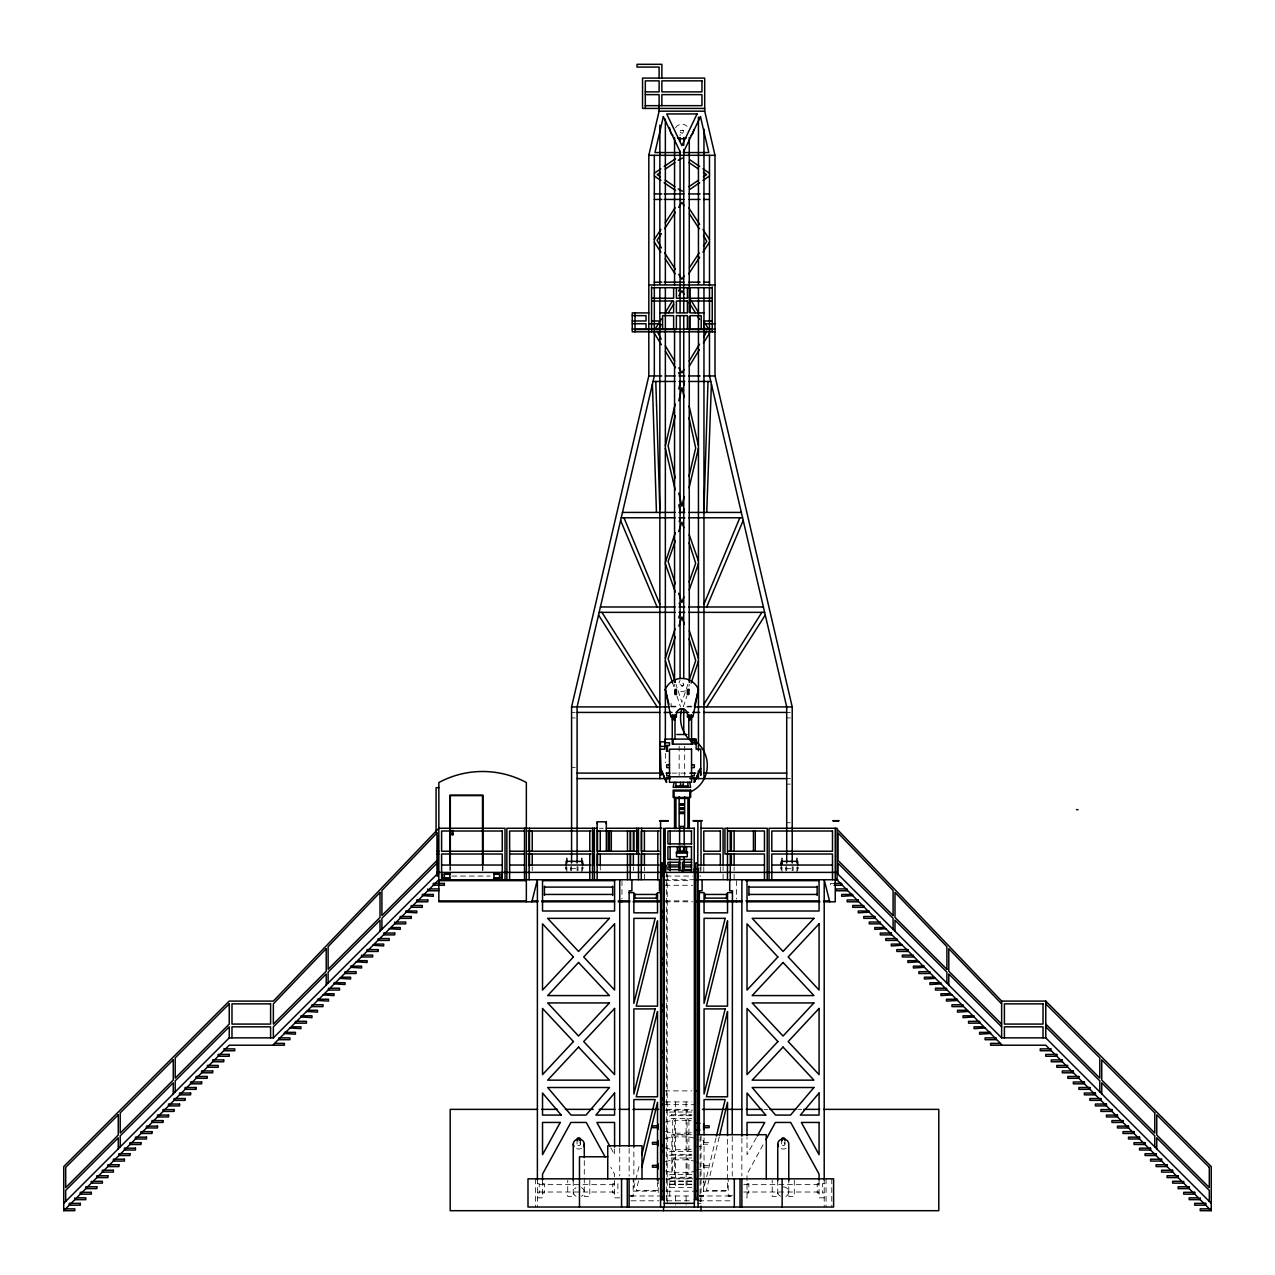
<?xml version="1.0" encoding="UTF-8"?>
<svg xmlns="http://www.w3.org/2000/svg" width="1275" height="1275" viewBox="0 0 1275 1275"><rect width="100%" height="100%" fill="white"/><g stroke="black" fill="none" stroke-linecap="round" stroke-linejoin="round"><path stroke-width="0.75" stroke-dasharray="5 3.75" d="M683.735 684.436L682.476 686.189L680.069 684.436L681.328 682.683L683.384 683.352C684.803 688.898 676.34 684.882 680.069 680.467M689.01 686.348L689.265 684.436M716.008 1137.89L704.055 1187.71L704.055 1136.774M719.275 1136.806L706.398 1190.467L727.531 1190.467L727.531 1135.611M638.966 1166.625L633.866 1187.71L633.866 1146.576M638.552 1180.889L636.241 1190.467L657.518 1190.467L657.518 1182.642M683.735 131.5L682.476 133.253L680.42 132.584C678.316 127.851 685.488 131.277 683.384 130.417L680.42 130.417L680.069 135.485M687.894 684.149L681.902 702.286L677.71 689.584M683.288 706.908L686.922 695.895M756.346 1137.73L747.023 1154.704L747.023 1137.619M763.087 1144.838L747.023 1174.116L747.023 1197.831L743.596 1197.831M675.527 127.819C677.79 123.755 683.878 122.942 687.097 126.305M665.327 1122.143L672.69 1120.295L674.523 1118.462M665.327 1138.687L672.69 1136.854L674.523 1135.005L687.066 1135.005L688.914 1136.854L696.262 1138.687M687.066 1135.005L688.914 1133.172L692.596 1132.248M687.066 1151.564L688.914 1149.715L692.596 1148.807M685.583 690.811L681.902 691.799L678.22 690.811M665.327 1161.668L672.69 1159.836L688.914 1159.836L696.262 1161.668M696.262 1170.864L688.914 1172.697L672.69 1172.697L665.327 1170.864M696.262 1146.958L703.625 1146.05L703.625 1140.519L696.262 1139.611M696.262 1169.94L703.625 1169.032L703.625 1163.517L696.262 1162.593M671.048 706.908L677.041 706.908M686.763 706.908L692.612 706.908M571.582 712.422L575.264 712.422M786.707 712.422L790.388 712.422M571.582 717.937L575.264 717.937M786.707 717.937L790.388 717.937M571.582 767.582L575.264 767.582M672.021 773.096L687.831 773.096M786.707 778.611L790.388 778.611M786.707 784.125L790.388 784.125M786.707 822.742L790.388 822.742M599.425 828.256L603.282 828.256M565.972 867.175L566.881 867.175M581.798 867.175L582.723 867.175M781.097 867.175L782.005 867.175M796.923 867.175L797.847 867.175M566.068 868.705L565.144 867.797M570.658 868.705L578.021 868.705M582.611 868.705L583.536 867.797M781.192 868.705L780.268 867.797M785.783 868.705L793.146 868.705M797.736 868.705L798.66 867.797M451.78 876.068L490.158 876.068M666.14 876.068L692.484 876.068M663.558 879.734L695.465 879.734M665.359 880.658L691.002 880.658M834.328 883.416L830.647 883.416L830.647 885.264L834.328 885.264M664.992 885.264L692.644 885.264M665.359 900.883L691.002 900.883M665.359 901.808L692.644 901.808M664.673 1090.89L691.815 1090.89M665.47 1101.919L691.815 1101.919M665.008 1104.676L694.477 1104.676M666.697 1109.362L692.516 1109.362M764.012 1109.362L767.996 1109.362M797.783 1109.362L801.752 1109.362M665.008 1110.19L692.548 1110.19M691.831 1112.023L669.773 1112.023L669.773 1114.78L691.831 1114.78M691.831 1115.705L669.773 1115.705L669.773 1118.462L691.831 1118.462M691.48 1134.702L671.813 1134.702L671.813 1178.833M703.625 1142.368L709.139 1142.368L709.139 1144.201L703.625 1144.201M691.831 1151.564L669.773 1151.564L669.773 1154.321L691.831 1154.321M691.831 1155.23L669.773 1155.23L669.773 1157.987L691.831 1157.987M703.625 1165.35L709.139 1165.35L709.139 1167.183L703.625 1167.183M691.831 1174.546L669.773 1174.546L669.773 1177.303L691.831 1177.303M691.831 1178.212L669.773 1178.212L669.773 1195.982M665.837 1178.833L692.644 1178.833M666.092 1179.757L669.773 1179.757M669.773 1180.969L691.831 1180.969M669.773 1181.431L691.831 1181.431M537.381 1183.71L539.229 1183.71L539.229 1192.954L537.381 1192.954M542.528 1183.71L544.377 1183.71L544.377 1192.954L542.528 1192.954M614.582 1183.71L612.733 1183.71L612.733 1192.954L614.582 1192.954M747.023 1183.71L748.855 1183.71L748.855 1192.954L747.023 1192.954M819.076 1183.71L817.227 1183.71L817.227 1192.954L819.076 1192.954M824.208 1183.71L822.375 1183.71L822.375 1192.954L824.208 1192.954M669.773 1184.188L691.831 1184.188M539.229 1184.65L617.881 1184.65M669.773 1184.65L691.831 1184.65M743.723 1184.65L822.375 1184.65M669.773 1187.408L691.831 1187.408M633.181 1191.169L658.203 1191.169M665.996 1191.169L695.576 1191.169M703.37 1191.169L728.232 1191.169M539.229 1192.013L617.881 1192.013M743.723 1192.013L822.375 1192.013M629.117 1195.695L633.181 1195.695M699.481 1195.695L703.37 1195.695M728.232 1195.695L732.488 1195.695M631.093 1195.982L662.235 1195.982M666.092 1195.982L690.731 1195.982M698.684 1195.982L732.488 1195.982M630.472 1196.285L633.181 1196.285L633.181 1178.833M699.481 1196.285L703.37 1196.285L703.37 1180.714M731.069 1196.285L728.232 1196.285L728.232 1178.833M537.381 1197.831L542.528 1197.831L542.528 1180.044M619.73 1197.831L614.582 1197.831L614.582 1174.116L610.789 1167.215M824.208 1197.831L819.076 1197.831L819.076 1180.044M631.109 1200.811L658.936 1200.811M666.889 1200.811L690.731 1200.811M698.684 1200.811L732.488 1200.811M697.345 1203.345L701.027 1203.345M670.586 706.207L678.125 706.207M687.56 706.222L691.321 706.222M687.066 1118.462L688.914 1120.295L692.596 1121.219M665.327 1131.339L672.69 1133.172L674.523 1135.005M665.327 1147.882L672.69 1149.715L674.523 1151.564M610.852 1147.914L614.582 1154.704L614.582 1149.014M675.909 684.149L677.105 687.783M672.642 683.033L673.853 686.715M676.882 695.895L680.531 706.908M674.555 684.436L674.794 686.348M831.778 1178.833L831.778 1207.027M826.057 1178.833L826.057 1207.027M824.208 1178.833L824.208 1207.027M797.736 866.872L797.736 870.554M796.923 867.685L796.923 872.387M794.293 1180.267L794.293 1196.396L788.779 1196.396L788.779 1180.267M793.146 866.872L793.146 870.554M792.221 866.474L792.221 870.825M786.707 866.474L786.707 870.825M785.783 866.872L785.783 870.554M784.97 1139.372L784.97 1144.026M782.005 867.685L782.005 872.387M781.543 1139.372L781.543 1144.026M781.192 865.04L781.192 870.554M777.734 1180.267L777.734 1196.396L772.22 1196.396L772.22 1180.267M741.875 1138.192L741.875 1175.964M736.36 880.658L736.36 899.05M734.113 866.872L734.113 870.554M734.113 874.22L734.113 879.734M732.232 1136.503L732.232 1176.156M723.084 866.633L723.084 870.554M723.084 874.22L723.084 879.734M720.327 866.872L720.327 872.387M703.784 866.872L703.784 872.387M701.027 866.633L701.027 870.474M701.027 1135.388L701.027 1207.027M700.102 866.729L700.102 876.658M700.102 1136.774L700.102 1201.719M689.934 1114.78L689.934 1115.705M689.934 1154.321L689.934 1155.23M689.934 1177.303L689.934 1178.212M688.914 1120.295L688.914 1133.172M688.914 1136.854L688.914 1149.715M687.066 1110.19L687.066 1112.023M687.066 1180.969L687.066 1184.65M686.093 1101.919L686.093 1187.408M686.093 1195.982L686.093 1205.178M684.659 746.098L684.659 775.487M679.145 746.098L679.145 775.487M675.511 1101.919L675.511 1187.408M675.511 1195.982L675.511 1205.178M674.523 1110.19L674.523 1112.023M674.523 1180.969L674.523 1184.65M672.69 1120.295L672.69 1133.172M672.69 1136.854L672.69 1149.715M671.67 1114.78L671.67 1115.705M671.096 703.449L671.096 706.207M667.223 874.22L667.223 1203.345M666.315 871.829L666.315 1201.719M665.359 753.302L665.359 762.689M658.203 1178.833L658.203 1196.285M644.401 866.872L644.401 870.554M644.401 874.22L644.401 879.734M633.356 866.872L633.356 870.554M629.149 1148.408L629.149 1176.156M621.961 880.658L621.961 899.05M619.73 1148.122L619.73 1175.964M617.881 1183.71L617.881 1192.954M600.27 865.04L600.27 870.554M589.799 1180.267L589.799 1196.396L584.285 1196.396L584.285 1159.533M582.611 866.872L582.611 870.554M581.798 867.685L581.798 872.387M580.476 1139.372L580.476 1144.026M578.021 866.872L578.021 870.554M577.097 866.474L577.097 870.825M577.049 1139.372L577.049 1144.026M573.24 1180.554L573.24 1196.396L567.726 1196.396L567.726 1180.267M571.582 866.474L571.582 870.825M570.658 866.872L570.658 870.554M566.881 867.685L566.881 872.387M566.068 865.04L566.068 870.554M537.381 1178.833L537.381 1207.027M535.548 1178.833L535.548 1207.027M532.233 866.872L532.233 870.554M482.954 866.442L482.954 870.411M482.508 866.49L482.508 870.427M450.33 866.49L450.33 870.427M449.868 866.442L449.868 870.411M783.248 1186.961A5.514 5.004 0 0 1 788.779 1191.966A5.514 5.004 0 0 1 783.248 1196.954M780.491 1196.285A5.514 5.004 0 0 1 778.483 1189.463M786.022 1148.361A5.514 5.004 0 0 1 780.491 1148.361M784.109 1142.687A1.705 1.546 0 0 1 784.571 1145.03A1.705 1.546 0 0 1 781.942 1145.03A1.705 1.546 0 0 1 782.404 1142.687M579.615 1142.687A1.705 1.546 0 0 1 580.077 1145.03A1.705 1.546 0 0 1 577.447 1145.03A1.705 1.546 0 0 1 577.91 1142.687M581.528 1187.631A5.514 5.004 0 0 1 581.528 1196.285M576.013 1196.285A5.514 5.004 0 0 1 576.013 1187.631M581.528 1148.361A5.514 5.004 0 0 1 576.013 1148.361M674.523 1157.987L672.69 1159.836L672.69 1172.697L674.523 1174.546L674.523 1157.987M688.914 1172.697L687.066 1174.546L687.066 1157.987L688.914 1159.836L688.914 1172.697M687.066 1120.295L674.523 1120.295L674.523 1133.172L687.066 1133.172L687.066 1120.295M687.066 1136.854L674.523 1136.854L674.523 1149.715L687.066 1149.715L687.066 1136.854"/><path stroke-width="1.5" d="M703.959 509.665L708.008 381.464M706.732 512.423L711.402 384.157M683.751 734.496L683.751 709.107L681.902 708.741A5.514 5.514 0 0 0 676.387 714.271L676.387 717.028L670.873 717.028L665.359 689.44A17.93 17.93 0 0 1 698.445 689.44L692.931 717.028L687.416 717.028L687.416 714.271A5.514 5.514 0 0 0 681.902 708.741L680.053 709.107M571.582 863.048L571.582 706.908L648.816 375.95L648.816 155.311L659.111 111.18L659.111 94.637L645.309 94.637M665.359 445.565L675.176 404.095M678.746 389.002L680.531 381.464M675.224 415.809L668.116 445.883L675.224 478.077M678.794 400.78L681.902 387.616L684.133 397.019M684.133 496.883L681.902 506.271L678.794 493.122M689.026 476.197L695.688 448.003L689.026 417.69M683.288 512.423L684.181 508.661M689.09 487.911L698.445 448.322M716.454 1135.961L725.188 1099.56L704.055 1099.56L704.055 1134.814M719.722 1134.893L727.531 1102.317L727.531 1135.611M694.397 706.238L698.445 689.44M641.739 1155.134L655.143 1099.56L633.866 1099.56L633.866 1146.576M641.787 1167.47L657.518 1102.317L657.518 1180.682M693.855 129.572L692.931 133.253A13.786 13.786 0 0 1 691.002 135.341M531.866 901.808L537.381 879.734L537.381 1179.933M665.359 658.251L675.065 628.878M678.698 617.849L680.531 612.351M675.304 636.926L668.116 658.697L675.304 682.332M678.906 626.041L681.902 616.957L684.308 624.224M689.106 680.515L695.688 660.562L689.106 638.727M691.178 683.033L698.445 661.008M675.256 532.822L665.359 562.387M679.208 521.555L680.531 517.793M675.336 540.887L668.116 561.462L675.336 583.87M678.619 531.548L681.902 522.192L683.878 527.802M683.878 596.971L681.902 602.581L678.619 593.226M689.122 582.006L695.688 563.295L689.122 542.768M689.217 590.07L698.445 563.757M703.959 604.222L739.819 517.778M706.732 606.98L743.197 520.471M700.756 768.506L694.317 782.292L700.294 768.506L700.756 775.391L700.756 749.19L696.15 749.19L696.15 739.086L691.56 739.086M757.27 1136.025L764.729 1122.446L747.023 1122.446L747.023 1135.722M765.924 1139.659L775.375 1122.446L790.707 1122.446L819.076 1174.116L819.076 1180.044M655.334 328.807L661.374 318.941M665.407 312.359L672.467 300.852M678.507 290.987L680.531 287.704M658.123 329.54L661.215 324.472M668.451 312.662L673.63 304.231M678.794 295.784L681.902 290.732L683.974 294.095M683.974 369.543L681.902 372.922L678.794 367.869M689.137 361.112L699.481 344.234M703.625 337.493L706.732 331.229M689.329 366.084L699.401 349.653M703.433 343.071L709.49 333.205M703.959 704.151L761.876 612.351M706.732 706.908L765.271 615.028M654.33 239.429L660.88 229.436M665.247 222.774L675.065 207.777M661.406 233.66L657.087 240.258L661.406 247.956M664.642 228.719L675.431 212.256M678.667 207.315L681.902 202.374L684.069 205.657M684.069 275.958L681.902 279.257L678.667 274.316M689.456 267.718L699.178 252.896M703.481 246.314L706.732 241.373L703.481 235.317M688.739 273.854L699.656 257.183M702.939 252.195L709.49 242.186M436.927 833.005L381.91 890.46L381.91 915.514L436.927 860.497M63.75 1203.345L229.229 1037.866L273.36 1037.866L438.839 872.387M63.75 1208.859L74.779 1208.859L74.779 1210.692L63.75 1210.692L229.229 1045.213L284.389 1045.213L284.389 1043.38L275.193 1043.38M436.927 863.271L381.91 918.271L381.91 929.3M654.33 173.241L660.88 168.762M664.148 166.515L675.607 158.674M660.418 172.412L657.199 174.627L660.418 176.827M665.247 169.097L674.921 162.483M678.157 160.283L682.428 158.068M688.883 186.756L698.557 180.142M703.386 176.827L706.621 174.627L703.386 172.412M689.839 189.449L699.656 182.723M702.939 180.476L709.49 175.998M696.262 1130.415L699.943 1129.953M645.309 91.88L659.111 91.88L659.111 80.851L645.309 80.851L645.309 108.423M645.309 105.666L701.951 105.666L701.951 94.637L661.868 94.637L661.868 105.666M704.708 108.423L642.552 108.423L642.552 78.094L704.708 78.094L704.708 111.18L715.004 155.311L715.004 375.95L792.221 706.908L792.221 863.048M659.111 111.18L704.708 111.18M648.816 155.311L715.004 155.311M682.428 191.17L678.157 188.955M654.33 193.928L661.805 193.928M664.179 193.928L683.878 193.928M688.898 193.928L700.118 193.928M703.577 193.928L709.49 193.928M654.33 199.442L661.805 199.442M664.179 199.442L683.878 199.442M688.898 199.442L700.118 199.442M703.577 199.442L709.49 199.442M654.33 282.173L661.805 282.173M664.179 282.173L683.878 282.173M688.898 282.173L700.118 282.173M703.577 282.173L709.49 282.173M648.816 284.947L715.004 284.947M651.573 287.704L712.247 287.704M651.573 298.238L673.63 298.238L673.63 287.704M712.247 298.238L690.173 298.238L690.173 287.704M651.573 300.996L673.63 300.996L673.63 312.901L659.844 312.901M712.247 300.996L690.173 300.996L690.173 312.901L703.959 312.901M648.816 312.901L632.257 312.901L632.257 331.819L715.004 331.819M632.257 315.658L646.043 315.658L646.043 320.981L632.257 320.981M651.573 320.997L659.844 320.997M703.959 320.997L712.247 320.997M632.257 323.738L646.043 323.738L646.043 329.062M648.816 323.754L659.844 323.754M703.959 323.754L715.004 323.754M632.257 329.062L715.004 329.062M648.816 329.524L635.014 329.524L635.014 312.901M676.387 329.524L651.573 329.524L651.573 286.859M689.329 329.524L712.247 329.524L712.247 286.859M648.816 375.95L661.805 375.95M665.359 375.95L675.097 375.95M678.985 375.95L684.818 375.95M688.723 375.95L700.118 375.95M703.864 375.95L715.004 375.95M653.039 381.464L675.097 381.464M678.985 381.464L684.818 381.464M688.723 381.464L710.765 381.464M622.487 512.423L675.097 512.423M678.985 512.423L684.818 512.423M688.723 512.423L741.333 512.423M621.228 517.793L675.081 517.793M678.985 517.793L684.818 517.793M688.707 517.793L742.576 517.778M600.413 606.98L675.097 606.98M678.985 606.98L684.834 606.98M688.723 606.98L763.39 606.98M599.17 612.351L675.097 612.351M678.985 612.351L684.834 612.351M688.723 612.351L764.649 612.351M675.001 690.827L676.387 690.827M687.416 690.827L688.803 690.827M675.001 693.122L676.387 693.122M687.416 693.122L688.803 693.122M571.582 706.908L669.248 706.908M694.556 706.908L792.221 706.908M577.097 712.422L660.147 712.422M664.1 712.422L672.021 712.422M675.973 712.422L688.723 712.422M692.612 712.422L699.704 712.422M703.657 712.422L786.707 712.422M672.945 717.474L674.316 717.474M689.488 717.474L690.875 717.474M672.244 718.176L675.001 718.176M688.803 718.176L691.56 718.176M672.244 719.785L675.001 719.785M688.803 719.785L691.56 719.785M676.834 734.496L686.97 734.496M672.244 739.086L664.897 739.086L664.897 749.19L660.307 749.19L660.753 775.391L660.307 751.963M690.652 739.086L673.152 739.086L673.152 744.138M691.56 740.472L692.931 740.472M694.779 740.472L696.15 740.472M664.897 741.843L660.307 741.843L660.307 746.433L664.897 746.433M660.307 742.305L660.307 745.987M664.897 742.767L669.487 742.767L669.487 745.524L664.897 745.524M691.56 742.767L692.931 742.767M694.779 742.767L696.15 742.767M696.15 744.138L694.779 744.138L694.779 739.086M666.267 751.039L668.116 751.039M669.487 764.825L666.729 764.825L666.729 767.582L669.487 767.582M691.56 764.825L694.317 764.825L694.317 767.582L691.56 767.582M577.097 773.096L660.147 773.096M666.092 773.096L670.044 773.096M689.807 773.096L695.752 773.096M703.657 773.096L786.707 773.096M669.487 775.853L666.729 775.853L666.729 773.096M691.56 775.853L694.317 775.853L694.317 773.096M669.487 776.778L691.56 776.778M669.487 777.702L666.729 777.702L666.267 782.292L660.307 768.506M691.56 777.702L694.317 777.702L694.317 782.292M577.097 778.611L670.044 778.611M689.807 778.611L786.707 778.611M680.531 785.512L683.288 785.512M675.925 785.974L687.894 785.974M438.839 787.663L436.082 787.663L436.082 831.794M676.834 798.389L686.97 798.389M679.591 803.903L684.213 803.903M679.591 804.35L684.213 804.35M679.591 804.812L684.213 804.812M679.591 805.274L684.213 805.274M679.591 808.031L684.213 808.031M679.591 808.493L684.213 808.493M679.591 808.956L684.213 808.956M679.591 809.418L684.213 809.418M1076.514 809.657L1078.06 809.657M679.591 812.175L684.213 812.175M679.591 812.637L684.213 812.637M679.591 813.083L684.213 813.083M679.591 813.546L684.213 813.546M659.605 820.67L668.339 820.67M693.249 820.67L701.999 820.67M833.037 820.67L838.838 820.67M659.605 820.909L668.339 820.909M693.249 820.909L701.999 820.909M833.037 820.909L838.838 820.909M597.146 822.279L597.146 823.666M606.342 822.279L606.103 823.666M597.146 828.256L506.86 828.256L506.86 879.734M606.342 828.256L661.868 828.256M694.492 828.256L665.168 828.256L665.168 872.387M701.027 828.256L723.084 828.256L723.084 865.04M524.519 831.013L509.618 831.013L509.618 879.734M527.643 831.013L590.962 831.013M597.146 831.013L637.038 831.013L637.038 851.238L597.146 851.238L597.146 821.817L606.342 821.817L606.342 851.238M659.111 831.013L641.277 831.013L641.277 851.238L659.111 851.238M691.703 831.013L667.925 831.013L667.925 843.891L691.703 843.891M727.69 831.013L764.458 831.013L764.458 851.238L727.69 851.238M452.099 834.105L453.023 834.105M691.703 846.648L667.925 846.648L667.925 859.509L691.703 859.509M679.145 851.015L680.292 851.015L680.292 852.162M684.659 851.015L683.512 851.015L683.512 852.162M436.99 851.238L438.839 851.238M509.618 851.238L524.519 851.238M527.643 851.238L590.962 851.238M436.99 853.995L438.839 853.995M509.618 853.995L524.519 853.995M527.643 853.995L590.962 853.995M639.795 853.995L597.146 853.995L597.146 879.734M659.111 853.995L641.277 853.995L641.277 879.734M691.703 862.282L682.46 862.282L682.46 872.387M441.596 865.04L502.27 865.04M509.618 865.04L524.519 865.04M528.567 865.04L590.962 865.04M597.146 865.04L659.111 865.04M683.862 865.04L691.703 865.04M697.903 865.04L764.458 865.04M771.805 865.04L832.495 865.04M661.502 866.203L663.335 866.203M683.862 866.872L691.703 866.872M683.862 869.63L691.703 869.63M660.577 870.411L663.335 870.411M680.93 870.554L690.731 870.554M661.502 871.781L663.335 871.781M436.99 872.387L660.577 872.387M663.908 872.387L837.085 872.387M444.353 874.315L449.868 874.315M493.999 874.315L499.513 874.315M449.868 877.806L442.505 877.806L442.505 874.315M493.999 877.806L501.346 877.806L501.346 874.315M660.928 879.734L438.839 879.734L273.36 1044.544M696.596 879.734L837.914 879.734M438.839 880.658L526.352 880.658M543.102 880.658L614.47 880.658M745.811 880.658L818.55 880.658M834.328 883.416L841.675 883.416L841.675 885.264L834.328 885.264M544.441 887.097L612.669 887.097M748.935 887.097L817.148 887.097M429.643 888.93L438.839 888.93M845.357 888.93L836.161 888.93L836.161 890.779L847.206 890.779L847.206 888.93M438.839 890.779L427.794 890.779L427.794 888.93M629.149 892.612L633.866 892.612L633.866 912.836L657.518 912.836L657.518 892.612L660.673 892.612M699.353 892.612L704.055 892.612L704.055 912.836L727.531 912.836L727.531 892.612L732.232 892.612M422.28 894.444L433.325 894.444L433.325 896.293L422.28 895.624M544.441 894.444L612.669 894.444M634.886 894.444L656.498 894.444M705.059 894.444L726.527 894.444M748.935 894.444L817.148 894.444M852.72 894.444L841.675 894.444L841.675 896.293L852.72 895.624M634.886 898.126L656.498 898.126M705.059 898.126L726.527 898.126M438.839 900.883L526.352 900.883M532.105 900.883L537.986 900.883M541.907 900.883L614.486 900.883M618.279 900.883L629.85 900.883M633.803 900.883L659.446 900.883M696.915 900.883L741.875 900.883M745.859 900.883L819.538 900.883M823.523 900.883L829.499 900.883M537.811 901.808L438.839 901.808L438.839 782.531A92.31 92.31 0 0 1 526.352 782.531L526.352 901.808M541.716 901.808L614.614 901.808M618.279 901.808L629.85 901.808M633.038 901.808L659.446 901.808M696.596 901.808L741.875 901.808M746.991 901.808L819.873 901.808M823.793 901.808L835.253 901.808L835.253 828.256M413.1 905.489L422.28 905.489L422.28 907.322L411.251 907.322L411.251 905.489M861.9 905.489L852.72 905.489L852.72 907.322L863.749 907.322L863.749 905.489M405.737 911.003L416.766 911.003L416.766 912.836L405.737 912.167M661.502 911.051L663.335 911.051M869.263 911.003L858.234 911.003L858.234 912.836L869.263 912.167M661.502 912.342L663.335 912.342M661.502 916.566L663.335 916.566M661.502 917.219L663.335 917.219M661.502 917.936L663.335 917.936M396.541 922.032L405.737 922.032L405.737 923.865L394.708 923.865L394.708 922.032M878.459 922.032L869.263 922.032L869.263 923.865L880.292 923.865L880.292 922.032M391.027 927.547L400.223 927.547L400.223 929.379L389.194 928.71M883.973 927.547L874.778 927.547L874.778 929.379L885.806 928.71M379.998 938.575L389.194 938.575L389.194 940.424L378.165 940.424L378.165 938.575M895.002 938.575L885.806 938.575L885.806 940.424L896.835 940.424L896.835 938.575M374.483 944.09L383.679 944.09L383.679 945.938L372.651 945.269M900.517 944.09L891.321 944.09L891.321 945.938L902.349 945.269M363.455 955.118L372.651 955.118L372.651 956.967L361.606 956.967L361.606 955.118M911.545 955.118L902.349 955.118L902.349 956.967L913.394 956.967L913.394 955.118M661.502 957.86L663.335 957.86M661.502 959.151L663.335 959.151M357.94 960.649L367.12 960.649L367.12 962.482L356.092 961.812M917.06 960.649L907.88 960.649L907.88 962.482L918.908 961.812M661.502 963.374L663.335 963.374M661.502 964.028L663.335 964.028M661.502 964.665L663.335 964.665M350.577 966.163L361.606 966.163L361.606 967.996L350.577 967.327M924.423 966.163L913.394 966.163L913.394 967.996L924.423 967.327M346.896 971.677L356.092 971.677L356.092 973.51L345.063 973.51L345.063 971.677M928.104 971.677L918.908 971.677L918.908 973.51L929.937 973.51L929.937 971.677M341.381 977.192L350.577 977.192L350.577 979.025L339.548 978.355M933.619 977.192L924.423 977.192L924.423 979.025L935.452 978.355M334.034 982.706L345.063 982.706L345.063 984.539L334.034 983.87M940.966 982.706L929.937 982.706L929.937 984.539L940.966 983.87M330.353 988.221L339.548 988.221L339.548 990.053L328.52 990.053L328.52 988.221M944.648 988.221L935.452 988.221L935.452 990.053L946.48 990.053L946.48 988.221M324.838 993.735L334.034 993.735L334.034 995.584L323.005 994.914M950.162 993.735L940.966 993.735L940.966 995.584L951.995 994.914M317.491 999.249L328.52 999.249L328.52 1001.098L317.491 1000.429M957.509 999.249L946.48 999.249L946.48 1001.098L957.509 1000.429M837.532 829.69L1001.64 1001.098L1045.771 1001.098L1211.25 1166.577L1211.25 1210.692L1200.221 1210.692L1200.221 1208.859L1211.25 1208.859M661.502 1004.668L663.335 1004.668M313.809 1004.764L323.005 1004.764L323.005 1006.613L311.961 1006.613L311.961 1004.764M961.191 1004.764L951.995 1004.764L951.995 1006.613L963.039 1006.613L963.039 1004.764M661.502 1005.959L663.335 1005.959M661.502 1010.167L663.335 1010.167M308.295 1010.278L317.491 1010.278L317.491 1012.127L306.446 1011.457M966.705 1010.278L957.509 1010.278L957.509 1012.127L968.554 1011.457M661.502 1010.82L663.335 1010.82M661.502 1011.473L663.335 1011.473M300.932 1015.808L311.961 1015.808L311.961 1017.641L300.932 1016.972M974.068 1015.808L963.039 1015.808L963.039 1017.641L974.068 1016.972M297.25 1021.323L306.446 1021.323L306.446 1023.156L295.418 1023.156L295.418 1021.323M977.75 1021.323L968.554 1021.323L968.554 1023.156L979.582 1023.156L979.582 1021.323M291.736 1026.837L300.932 1026.837L300.932 1028.67L289.903 1028.001M983.264 1026.837L974.068 1026.837L974.068 1028.67L985.097 1028.001M284.389 1032.352L295.418 1032.352L295.418 1034.184L284.389 1033.515M990.611 1032.352L979.582 1032.352L979.582 1034.184L990.611 1033.515M280.707 1037.866L289.903 1037.866L289.903 1039.699L278.874 1039.699L278.874 1037.866M994.293 1037.866L985.097 1037.866L985.097 1039.699L996.126 1039.699L996.126 1037.866M837.563 873.789L1001.64 1037.866L1045.771 1037.866L1211.25 1203.345M999.807 1043.38L990.611 1043.38L990.611 1045.213L1045.771 1045.213L1211.25 1210.692M223.715 1048.895L234.743 1048.895L234.743 1050.743L223.715 1050.743M1051.285 1048.895L1040.257 1048.895L1040.257 1050.743L1051.285 1050.743M661.502 1051.477L663.335 1051.477M661.502 1052.767L663.335 1052.767M661.502 1056.975L663.335 1056.975M661.502 1057.628L663.335 1057.628M661.502 1058.282L663.335 1058.282M207.172 1065.438L218.2 1065.438L218.2 1067.287L207.172 1067.287M1067.828 1065.438L1056.8 1065.438L1056.8 1067.287L1067.828 1067.287M696.915 1090.89L699.417 1090.89M661.502 1098.285L663.335 1098.285M661.502 1099.56L663.335 1099.56M661.502 1103.783L663.335 1103.783M661.502 1104.437L663.335 1104.437M661.502 1105.09L663.335 1105.09M537.588 1109.362L450.187 1109.362L450.187 1210.692L938.798 1210.692L938.798 1109.362L823.602 1109.362M541.556 1109.362L557.446 1109.362M565.399 1109.362L593.194 1109.362M599.154 1109.362L615.044 1109.362M619.012 1109.362L628.957 1109.362M632.926 1109.362L658.745 1109.362M702.445 1109.362L742.162 1109.362M746.146 1109.362L762.036 1109.362M769.972 1109.362L795.791 1109.362M803.744 1109.362L819.634 1109.362M657.98 1125.825L652.465 1125.825L652.465 1127.658L657.98 1127.658M703.625 1125.825L709.139 1125.825L709.139 1127.658L703.625 1127.658M697.393 1134.702L766.275 1134.702L766.275 1178.833M657.98 1142.368L652.465 1142.368L652.465 1144.201L657.98 1144.201M661.502 1145.078L663.335 1145.078M661.502 1146.368L663.335 1146.368M661.502 1150.592L663.335 1150.592M661.502 1151.229L663.335 1151.229M661.502 1151.883L663.335 1151.883M607.745 1156.776L579.472 1156.776L579.472 1207.027M657.98 1165.35L652.465 1165.35L652.465 1167.183L657.98 1167.183M661.868 1178.833L527.993 1178.833L527.993 1207.027L833.611 1207.027L833.611 1178.833L696.612 1178.833M93.171 1181.288L102.367 1181.288L102.367 1183.12L91.322 1183.12L91.322 1181.288M1181.829 1181.288L1172.633 1181.288L1172.633 1183.12L1183.678 1183.12L1183.678 1181.288M661.502 1190.691L663.335 1190.691M695.289 1190.691L697.122 1190.691M661.502 1191.233L663.335 1191.233M661.502 1196.747L663.335 1196.747M76.627 1197.831L85.808 1197.831L85.808 1199.663L74.779 1199.663L74.779 1197.831M1198.372 1197.831L1189.192 1197.831L1189.192 1199.663L1200.221 1199.663L1200.221 1197.831M660.577 1199.663L664.259 1199.663M694.365 1199.663L698.047 1199.663M664.259 1203.345L694.365 1203.345M681.774 708.629L682.045 708.868M696.262 1123.052L699.943 1123.514M689.839 159.789L699.656 166.515M702.939 168.762L709.49 173.241M688.883 162.483L698.557 169.097M665.247 180.142L674.921 186.756M654.33 175.998L660.88 180.476M664.148 182.723L675.607 190.565M1045.771 1003.855L1099.799 1057.868L1099.799 1078.092L1045.771 1024.08M1045.771 1026.837L1099.799 1080.849L1099.799 1091.878M1001.64 1024.08L948.791 971.231L948.791 948.648L1001.64 1003.855M1001.64 1026.837L948.791 973.988L948.791 985.017M691.56 742.098L691.56 741.62A32.242 30.632 -54.6 0 1 681.902 708.741M696.182 741.652L696.15 741.62A29.707 28.353 71.6 0 1 690.142 792.03M688.739 207.777L699.656 224.432M702.939 229.436L709.49 239.429M689.456 213.897L699.178 228.719M664.642 252.896L675.431 269.376M654.33 242.186L660.88 252.195M665.247 258.857L675.065 273.854M598.533 615.028L657.087 706.908M601.928 612.351L659.844 704.151M689.329 297.569L698.397 312.359M703.433 320.583L708.47 328.807M689.137 302.542L695.353 312.662M697.409 316.041L699.481 319.419M703.625 326.161L705.697 329.54M661.215 339.182L657.087 331.229M665.359 345.923L674.666 361.112M654.33 333.205L661.374 344.712M665.407 351.294L675.479 367.726M678.507 372.667L680.531 375.95M609.912 1146.209L596.875 1122.446L614.582 1122.446L614.582 1147.118M605.131 1156.887L586.229 1122.446L570.881 1122.446L542.528 1174.116L542.528 1180.044M661.502 770.227L666.729 782.292M620.606 520.487L657.087 606.98M623.985 517.793L659.844 604.222M689.217 534.703L698.445 561M665.359 563.757L675.256 591.951M679.208 603.218L680.531 606.98M689.345 630.711L698.445 658.251M665.359 661.008L672.642 683.033M669.487 127.739L670.873 133.253A13.786 13.786 0 0 0 672.802 135.341M829.738 901.808L824.208 879.734L824.208 1179.933M665.359 689.44L668.945 704.342M683.288 381.464L684.181 385.241M689.09 405.976L698.445 445.565M665.359 448.322L675.176 489.807M678.746 504.884L680.531 512.423M655.796 381.464L659.844 509.665M652.418 384.157L656.45 512.423M1209.306 1201.401L1209.306 1190.356L1156.744 1137.794L1156.744 1148.839M1154.783 1146.878L1154.783 1135.85L1101.743 1082.81L1101.743 1093.838M1045.771 1001.098L1045.771 1037.866M1043.014 1037.866L1043.014 1026.837L1004.397 1026.837L1004.397 1037.866M1001.64 1001.098L1001.64 1037.866M1001.64 1044.544L836.161 879.081M946.895 983.105L946.895 972.076L894.986 920.183L894.986 931.212M893.09 929.3L893.09 918.271L838.073 863.271L838.073 874.299M837.085 879.734L837.085 828.256L769.048 828.256L769.048 879.734M832.495 879.734L832.495 853.995L771.805 853.995L771.805 879.734M819.076 879.734L819.076 911.003L747.023 911.003L747.023 879.734M817.148 886.141L817.148 895.401M797.736 865.04L797.736 861.358L781.192 861.358L781.192 865.04M796.923 858.298L796.923 863M788.779 1180.825L788.779 1144.026A5.514 5.004 0 0 0 781.83 1139.197A5.514 5.004 0 0 0 778.483 1146.528M786.707 863.048L786.707 706.908L709.49 375.95L709.49 287.704M782.005 858.298L782.005 863M782.005 863.51L782.005 864.418M782.133 1178.833L782.133 1207.027M781.097 863.51L781.097 864.418M777.734 1144.026L777.734 1180.825M767.215 879.734L767.215 828.256L724.933 828.256L724.933 853.995L764.458 853.995L764.458 879.734M755.262 831.013L755.262 851.238M753.429 831.013L753.429 851.238M748.935 886.141L748.935 895.401M741.875 879.734L741.875 1136.2M741.875 1178.833L741.875 1207.027M740.042 1178.833L740.042 1207.027M736.36 900.883L736.36 901.808M734.113 831.013L734.113 851.238M734.113 853.995L734.113 865.04M734.32 1178.833L734.32 1207.027M732.232 1134.527L732.456 890.779L729.698 890.779L729.698 879.734M731.356 831.013L731.356 851.238M731.356 853.995L731.356 865.04M730.256 831.013L730.256 851.238M730.256 853.995L730.256 879.734M727.499 828.256L727.499 879.734M726.527 893.982L726.527 898.604M720.327 865.04L720.327 853.995L703.784 853.995L703.784 865.04M712.247 330.448L712.247 331.819M709.49 155.311L709.49 285.855M705.059 893.982L705.059 898.604M703.959 129.078L703.959 284.373M703.959 288.054L703.959 778.611M703.625 1123.976L703.625 1129.491M702.111 879.734L702.111 890.779L699.353 890.779L699.353 1134.527M701.202 329.062L701.202 315.658L690.173 315.658L690.173 329.062M701.027 820.909L701.027 864.705M701.027 1206.74L701.027 1210.692M698.445 117.157L698.445 284.373M698.445 288.054L698.445 750.736M698.445 770.642L698.445 778.611M698.047 1207.027L698.047 868.705L694.365 868.705L694.365 1207.027M697.903 820.909L697.744 879.734M694.222 828.256L694.222 872.387M692.931 739.086L692.931 744.138L672.244 744.138L672.244 715.179M691.783 717.028L691.783 715.179L687.878 715.179L687.878 717.028M691.56 715.179L691.56 744.138M691.464 831.013L691.464 843.891M691.464 846.648L691.464 872.387M689.743 797.465L689.743 791.026L674.077 791.026L674.077 797.465M689.727 782.292L690.652 787.344L673.152 787.344L674.077 782.292M689.265 137.477L689.265 312.502M689.265 316.471L689.265 682.444M689.281 797.465L689.281 828.607M688.803 715.179L688.803 739.086M687.894 782.292L687.894 787.344M687.91 797.465L687.91 828.607M687.416 287.704L687.416 298.238L676.387 298.238L676.387 287.704M687.416 329.062L687.416 315.658L676.387 315.658L676.387 329.062M687.273 853.087L687.273 856.752L676.531 856.752L676.531 853.087M686.508 846.648L686.508 852.162M684.659 796.636L684.659 826.423L679.145 826.423L679.145 796.636M684.659 845.962L684.659 852.162M684.197 826.423L684.197 844.241M684.197 856.752L684.197 870.554M683.735 137.477L683.735 145.43M683.735 149.398L683.735 312.502M683.735 316.471L683.735 678.475M683.288 782.292L683.288 787.344M680.531 782.292L680.531 787.344M680.069 137.477L680.069 141.445M680.069 151.39L680.069 312.502M680.069 316.471L680.069 678.475M679.607 826.423L679.607 844.241M679.607 856.752L679.607 870.554M679.145 845.962L679.145 852.162M679.145 862.282L679.145 870.698M677.312 846.648L677.312 852.162M675.925 717.028L675.925 715.179L672.021 715.179L672.021 717.028M675.925 782.292L675.925 787.344M675.925 797.465L675.925 828.607M675.001 715.179L675.001 739.086M674.555 137.477L674.555 284.66M674.555 330.4L674.555 682.444M674.539 797.465L674.539 828.607M673.63 329.062L673.63 315.658L662.602 315.658L662.602 329.062M670.14 831.013L670.14 843.891M670.14 846.648L670.14 859.509M670.14 862.282L670.14 870.698M667.478 745.524L667.255 751.262L666.905 745.524M665.773 870.554L665.773 865.04L665.311 870.554M665.359 119.133L665.359 284.373M665.359 288.054L665.359 740.775M664.259 868.705L664.259 1207.027M663.701 828.256L663.701 872.387M663.558 1206.74L663.558 1210.692M662.649 876.068L662.649 865.04L662.187 876.068M661.868 78.094L661.868 64.308L637.038 64.308L637.038 67.065L659.111 67.065L659.111 78.094M660.577 820.909L660.577 1207.027M659.844 125.093L659.844 284.373M659.844 288.054L659.844 778.611M659.478 879.734L659.478 890.779M657.98 1123.976L657.98 1129.491M657.98 1140.519L657.98 1146.034M657.98 1163.517L657.98 1169.032M657.82 831.013L657.82 851.238M657.82 853.995L657.82 879.734M656.498 893.982L656.498 898.604M654.33 155.311L654.33 285.855M654.33 287.704L654.33 375.95L577.097 706.908L577.097 863.048M651.573 330.448L651.573 331.819M644.401 831.013L644.401 851.238M644.401 853.995L644.401 865.04M641.994 1178.833L641.994 1145.747L607.745 1145.747L607.745 1178.833M641.644 828.256L641.644 865.04M638.504 828.256L638.504 879.734M636.671 828.256L636.671 853.995M635.014 330.448L635.014 331.819M634.886 893.982L634.886 898.604M633.914 831.013L633.914 851.238M633.356 831.013L633.356 851.238M633.356 853.995L633.356 865.04M631.906 879.734L631.906 890.779L629.149 890.779L629.149 1146.416M630.599 831.013L630.599 851.238M630.599 853.995L630.599 865.04M630.232 831.013L630.232 851.238M630.232 853.995L630.232 879.734M629.117 1178.833L629.117 1207.027M627.475 831.013L627.475 851.238M627.475 853.995L627.475 879.734M627.284 1178.833L627.284 1207.027M621.961 900.883L621.961 901.808M621.562 1178.833L621.562 1207.027M619.73 879.734L619.73 1146.145M614.582 879.734L614.582 911.003L542.528 911.003L542.528 879.734M612.669 886.141L612.669 895.401M611.299 831.013L611.299 851.238M609.466 831.013L609.466 851.238M608.175 831.013L608.175 851.238M600.27 831.013L600.27 851.238M600.27 853.995L600.27 865.04M597.513 830.184L597.513 864.705M594.389 828.256L594.389 879.734M592.907 831.013L592.907 851.238M592.907 853.995L592.907 865.04M592.54 828.256L592.54 879.734M589.783 831.013L589.783 851.238M589.783 853.995L589.783 879.734M584.285 1144.026L584.285 1157.588M582.723 863.51L582.723 864.418M582.611 865.04L582.611 861.358L566.068 861.358L566.068 865.04M581.798 858.298L581.798 863M573.24 1144.026L573.24 1180.825M566.881 858.298L566.881 863M544.441 886.141L544.441 895.401M532.233 831.013L532.233 851.238M532.233 853.995L532.233 865.04M529.476 828.256L529.476 865.884M529.109 831.013L529.109 851.238M529.109 853.995L529.109 879.734M524.519 828.256L524.519 879.734M505.027 879.734L505.027 828.256L438.839 828.256L273.36 1001.098L229.229 1001.098L63.75 1166.577L63.75 1210.692M502.27 879.734L502.27 853.995L441.596 853.995L441.596 879.734M482.954 864.466L482.954 795.17L449.868 795.17L449.868 864.466M482.508 864.514L482.508 795.616L450.33 795.616L450.33 864.514M453.023 830.439L453.023 835.029L452.099 835.029L452.099 830.439M437.931 836.241L437.931 868.482M437.915 865.04L437.915 876.068M436.99 832.862L436.99 876.068M380.014 931.212L380.014 920.183L328.105 972.076L328.105 983.105M326.209 985.017L326.209 973.988L273.36 1026.837L273.36 1037.866M270.603 1037.866L270.603 1026.837L231.986 1026.837L231.986 1037.866M229.229 1037.866L229.229 1026.837L175.201 1080.849L175.201 1091.878M173.257 1093.838L173.257 1082.81L120.217 1135.85L120.217 1146.878M118.256 1148.839L118.256 1137.794L65.694 1190.356L65.694 1201.401M782.404 1140.711A1.705 1.546 0 0 1 781.782 1138.591A1.705 1.546 0 0 1 784.109 1138.033A1.705 1.546 0 0 1 784.731 1140.137M577.91 1140.711A1.705 1.546 0 0 1 577.447 1138.368A1.705 1.546 0 0 1 580.077 1138.368A1.705 1.546 0 0 1 579.615 1140.711M573.989 1146.528A5.514 5.004 0 0 1 578.77 1139.037A5.514 5.004 0 0 1 583.536 1146.528M686.093 138.114A13.786 13.786 0 0 1 677.71 138.114M680.93 846.106A3.729 3.729 0 0 0 681.902 851.7A3.729 3.729 0 0 0 682.89 846.106M663.367 116.551L654.967 152.554L680.531 152.554L663.351 116.631M725.188 918.351L704.055 1003.393L704.055 918.351L725.188 918.351M727.531 921.108L706.398 1006.15L727.531 1006.15L727.531 921.108M725.188 1008.907L704.055 1094.03L704.055 1008.907L725.188 1008.907M727.531 1011.665L706.398 1096.787L727.531 1096.787L727.531 1011.665M655.143 918.351L633.866 1003.393L633.866 918.351L655.143 918.351M657.518 921.108L636.241 1006.15L657.518 1006.15L657.518 921.108M655.143 1008.907L633.866 1094.03L633.866 1008.907L655.143 1008.907M657.518 1011.665L636.241 1096.787L657.518 1096.787L657.518 1011.665M697.074 113.937L681.902 145.669L666.729 113.937L697.074 113.937M700.453 116.631L683.288 152.554L708.836 152.554L700.437 116.551M560.235 1122.446L542.528 1154.704L542.528 1122.446L560.235 1122.446M609.434 1087.511L586.038 1115.083L571.072 1115.083L547.676 1087.511L609.434 1087.511M614.582 1093.026L595.871 1115.083L614.582 1115.083L614.582 1093.026M813.928 1087.511L790.532 1115.083L775.567 1115.083L752.17 1087.511L813.928 1087.511M819.076 1093.026L800.349 1115.083L819.076 1115.083L819.076 1093.026M573.415 956.967L542.528 990.053L542.528 923.865L573.415 956.967M609.434 918.351L578.547 951.453L547.676 918.351L609.434 918.351M578.547 962.482L547.676 995.584L609.434 995.584L578.547 962.482M614.582 923.865L583.695 956.967L614.582 990.053L614.582 923.865M573.415 1041.547L542.528 1074.634L542.528 1008.445L573.415 1041.547M609.434 1002.931L578.547 1036.033L547.676 1002.931L609.434 1002.931M578.547 1047.062L547.676 1080.148L609.434 1080.148L578.547 1047.062M614.582 1008.445L583.695 1041.547L614.582 1074.634L614.582 1008.445M777.893 956.967L747.023 990.053L747.023 923.865L777.893 956.967M813.928 918.351L783.041 951.453L752.17 918.351L813.928 918.351M783.041 962.482L752.17 995.584L813.928 995.584L783.041 962.482M819.076 923.865L788.189 956.967L819.076 990.053L819.076 923.865M777.893 1041.547L747.023 1074.634L747.023 1008.445L777.893 1041.547M813.928 1002.931L783.041 1036.033L752.17 1002.931L813.928 1002.931M783.041 1047.062L752.17 1080.148L813.928 1080.148L783.041 1047.062M819.076 1008.445L788.189 1041.547L819.076 1074.634L819.076 1008.445M326.209 948.648L273.36 1003.855L273.36 1024.08L326.209 971.231L326.209 948.648M380.014 892.452L328.105 946.656L328.105 969.319L380.014 917.426L380.014 892.452M118.256 1114.812L65.694 1167.374L65.694 1187.599L118.256 1135.037L118.256 1114.812M173.257 1059.828L120.217 1112.868L120.217 1133.092L173.257 1080.053L173.257 1059.828M229.229 1003.855L175.201 1057.868L175.201 1078.092L229.229 1024.08L229.229 1003.855M701.951 80.851L661.868 80.851L661.868 91.88L701.951 91.88L701.951 80.851M687.416 300.996L676.387 300.996L676.387 312.901L687.416 312.901L687.416 300.996M676.387 689.44L675.001 689.44L675.001 694.492L676.387 694.492L676.387 689.44M688.803 689.44L687.416 689.44L687.416 694.492L688.803 694.492L688.803 689.44M691.56 749.19L669.487 749.19L669.487 782.292L691.56 782.292L691.56 749.19M690.668 790.102L673.152 790.102L673.152 797.465L690.668 797.465L690.668 790.102M502.27 831.013L441.596 831.013L441.596 851.238L502.27 851.238L502.27 831.013M720.327 831.013L703.784 831.013L703.784 851.238L720.327 851.238L720.327 831.013M832.495 831.013L771.805 831.013L771.805 851.238L832.495 851.238L832.495 831.013M687.496 852.162L676.308 852.162L676.308 853.087L687.496 853.087L687.496 852.162M679.702 862.282L667.925 862.282L667.925 865.04L679.702 865.04L679.702 862.282M663.335 863.063L661.502 863.063L661.502 1198.038L663.335 1198.038L663.335 863.063M697.122 863.063L695.289 863.063L695.289 1198.038L697.122 1198.038L697.122 863.063M679.702 866.872L667.925 866.872L667.925 869.63L679.702 869.63L679.702 866.872M449.868 873.311L444.353 873.311L444.353 878.826L449.868 878.826L449.868 873.311M499.513 873.311L493.999 873.311L493.999 878.826L499.513 878.826L499.513 873.311M444.353 883.416L433.325 883.416L433.325 885.264L444.353 885.264L444.353 883.416M427.794 899.975L416.766 899.975L416.766 901.808L427.794 901.808L427.794 899.975M858.234 899.975L847.206 899.975L847.206 901.808L858.234 901.808L858.234 899.975M411.251 916.518L400.223 916.518L400.223 918.351L411.251 918.351L411.251 916.518M874.778 916.518L863.749 916.518L863.749 918.351L874.778 918.351L874.778 916.518M394.708 933.061L383.679 933.061L383.679 934.894L394.708 934.894L394.708 933.061M891.321 933.061L880.292 933.061L880.292 934.894L891.321 934.894L891.321 933.061M378.165 949.604L367.12 949.604L367.12 951.453L378.165 951.453L378.165 949.604M907.88 949.604L896.835 949.604L896.835 951.453L907.88 951.453L907.88 949.604M270.603 1003.855L231.986 1003.855L231.986 1024.08L270.603 1024.08L270.603 1003.855M1043.014 1003.855L1004.397 1003.855L1004.397 1024.08L1043.014 1024.08L1043.014 1003.855M229.229 1054.409L218.2 1054.409L218.2 1056.258L229.229 1056.258L229.229 1054.409M1056.8 1054.409L1045.771 1054.409L1045.771 1056.258L1056.8 1056.258L1056.8 1054.409M223.715 1059.923L212.686 1059.923L212.686 1061.772L223.715 1061.772L223.715 1059.923M1062.314 1059.923L1051.285 1059.923L1051.285 1061.772L1062.314 1061.772L1062.314 1059.923M212.686 1070.968L201.641 1070.968L201.641 1072.801L212.686 1072.801L212.686 1070.968M1073.359 1070.968L1062.314 1070.968L1062.314 1072.801L1073.359 1072.801L1073.359 1070.968M207.172 1076.483L196.127 1076.483L196.127 1078.315L207.172 1078.315L207.172 1076.483M1078.873 1076.483L1067.828 1076.483L1067.828 1078.315L1078.873 1078.315L1078.873 1076.483M201.641 1081.997L190.612 1081.997L190.612 1083.83L201.641 1083.83L201.641 1081.997M1084.388 1081.997L1073.359 1081.997L1073.359 1083.83L1084.388 1083.83L1084.388 1081.997M196.127 1087.511L185.098 1087.511L185.098 1089.344L196.127 1089.344L196.127 1087.511M1089.902 1087.511L1078.873 1087.511L1078.873 1089.344L1089.902 1089.344L1089.902 1087.511M190.612 1093.026L179.584 1093.026L179.584 1094.858L190.612 1094.858L190.612 1093.026M1095.416 1093.026L1084.388 1093.026L1084.388 1094.858L1095.416 1094.858L1095.416 1093.026M185.098 1098.54L174.069 1098.54L174.069 1100.373L185.098 1100.373L185.098 1098.54M1100.931 1098.54L1089.902 1098.54L1089.902 1100.373L1100.931 1100.373L1100.931 1098.54M179.584 1104.054L168.555 1104.054L168.555 1105.903L179.584 1105.903L179.584 1104.054M1106.445 1104.054L1095.416 1104.054L1095.416 1105.903L1106.445 1105.903L1106.445 1104.054M174.069 1109.569L163.041 1109.569L163.041 1111.418L174.069 1111.418L174.069 1109.569M1111.959 1109.569L1100.931 1109.569L1100.931 1111.418L1111.959 1111.418L1111.959 1109.569M168.555 1115.083L157.526 1115.083L157.526 1116.932L168.555 1116.932L168.555 1115.083M561.239 1115.083L542.528 1115.083L542.528 1093.026L561.239 1115.083M765.733 1115.083L747.023 1115.083L747.023 1093.026L765.733 1115.083M1117.474 1115.083L1106.445 1115.083L1106.445 1116.932L1117.474 1116.932L1117.474 1115.083M163.041 1120.598L152.012 1120.598L152.012 1122.446L163.041 1122.446L163.041 1120.598M1122.988 1120.598L1111.959 1120.598L1111.959 1122.446L1122.988 1122.446L1122.988 1120.598M819.076 1122.446L801.369 1122.446L819.076 1154.704L819.076 1122.446M157.526 1126.128L146.482 1126.128L146.482 1127.961L157.526 1127.961L157.526 1126.128M1128.518 1126.128L1117.474 1126.128L1117.474 1127.961L1128.518 1127.961L1128.518 1126.128M152.012 1131.642L140.967 1131.642L140.967 1133.475L152.012 1133.475L152.012 1131.642M1134.033 1131.642L1122.988 1131.642L1122.988 1133.475L1134.033 1133.475L1134.033 1131.642M146.482 1137.157L135.453 1137.157L135.453 1138.989L146.482 1138.989L146.482 1137.157M1139.547 1137.157L1128.518 1137.157L1128.518 1138.989L1139.547 1138.989L1139.547 1137.157M140.967 1142.671L129.938 1142.671L129.938 1144.504L140.967 1144.504L140.967 1142.671M1145.062 1142.671L1134.033 1142.671L1134.033 1144.504L1145.062 1144.504L1145.062 1142.671M135.453 1148.185L124.424 1148.185L124.424 1150.018L135.453 1150.018L135.453 1148.185M1150.576 1148.185L1139.547 1148.185L1139.547 1150.018L1150.576 1150.018L1150.576 1148.185M129.938 1153.7L118.91 1153.7L118.91 1155.533L129.938 1155.533L129.938 1153.7M1156.09 1153.7L1145.062 1153.7L1145.062 1155.533L1156.09 1155.533L1156.09 1153.7M124.424 1159.214L113.395 1159.214L113.395 1161.063L124.424 1161.063L124.424 1159.214M1161.605 1159.214L1150.576 1159.214L1150.576 1161.063L1161.605 1161.063L1161.605 1159.214M118.91 1164.728L107.881 1164.728L107.881 1166.577L118.91 1166.577L118.91 1164.728M1167.119 1164.728L1156.09 1164.728L1156.09 1166.577L1167.119 1166.577L1167.119 1164.728M113.395 1170.243L102.367 1170.243L102.367 1172.092L113.395 1172.092L113.395 1170.243M1172.633 1170.243L1161.605 1170.243L1161.605 1172.092L1172.633 1172.092L1172.633 1170.243M107.881 1175.757L96.852 1175.757L96.852 1177.606L107.881 1177.606L107.881 1175.757M1178.148 1175.757L1167.119 1175.757L1167.119 1177.606L1178.148 1177.606L1178.148 1175.757M96.852 1186.802L85.808 1186.802L85.808 1188.635L96.852 1188.635L96.852 1186.802M1189.192 1186.802L1178.148 1186.802L1178.148 1188.635L1189.192 1188.635L1189.192 1186.802M91.322 1192.316L80.293 1192.316L80.293 1194.149L91.322 1194.149L91.322 1192.316M1194.707 1192.316L1183.678 1192.316L1183.678 1194.149L1194.707 1194.149L1194.707 1192.316M80.293 1203.345L69.264 1203.345L69.264 1205.178L80.293 1205.178L80.293 1203.345M1205.736 1203.345L1194.707 1203.345L1194.707 1205.178L1205.736 1205.178L1205.736 1203.345M1154.783 1112.868L1101.743 1059.828L1101.743 1080.053L1154.783 1133.092L1154.783 1112.868M1209.306 1167.374L1156.744 1114.812L1156.744 1135.037L1209.306 1187.599L1209.306 1167.374M893.09 915.514L838.073 860.497L838.073 833.005L893.09 890.46L893.09 915.514M946.895 969.319L894.986 917.426L894.986 892.452L946.895 946.656L946.895 969.319"/></g></svg>
